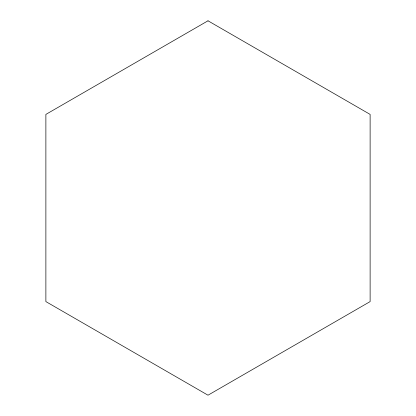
<?xml version="1.0" encoding="UTF-8"?>
<svg xmlns="http://www.w3.org/2000/svg" width="416" height="416" viewBox="0 0 416 416"><rect width="100%" height="100%" fill="white"/><g stroke="black" fill="none" stroke-linecap="round" stroke-linejoin="round"><path stroke-width="0.62" d="M208 20.8L45.88 114.4L45.88 301.6L208 395.2L370.12 301.6L370.12 114.4L208 20.8"/></g></svg>
